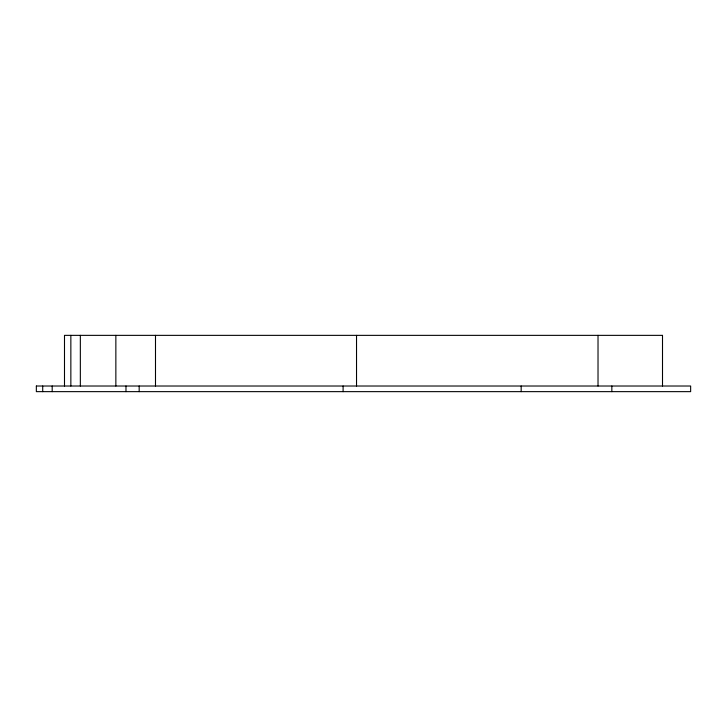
<?xml version="1.0" encoding="UTF-8"?>
<svg xmlns="http://www.w3.org/2000/svg" width="727" height="727" viewBox="0 0 727 727"><rect width="100%" height="100%" fill="white"/><g stroke="black" fill="none" stroke-linecap="round" stroke-linejoin="round"><path stroke-width="1.09" d="M64.494 386.019L64.494 335.356L662.415 335.356M662.506 335.356L662.506 386.019M611.843 386.019L611.843 391.644M598.021 335.356L598.021 386.019M521.168 386.019L521.168 391.644M356.53 335.356L356.53 386.019M343.099 386.019L343.099 391.644M155.496 335.356L155.496 386.019M139.175 386.019L139.175 391.644M125.98 386.019L125.98 391.644M115.857 335.356L115.857 386.019M80.343 335.356L80.343 386.019M70.855 335.356L70.855 386.019M52.19 386.019L52.19 391.644M42.711 386.019L42.711 391.644M36.35 386.019L36.35 391.644L690.641 391.644L690.65 386.019L36.35 386.019"/></g></svg>
